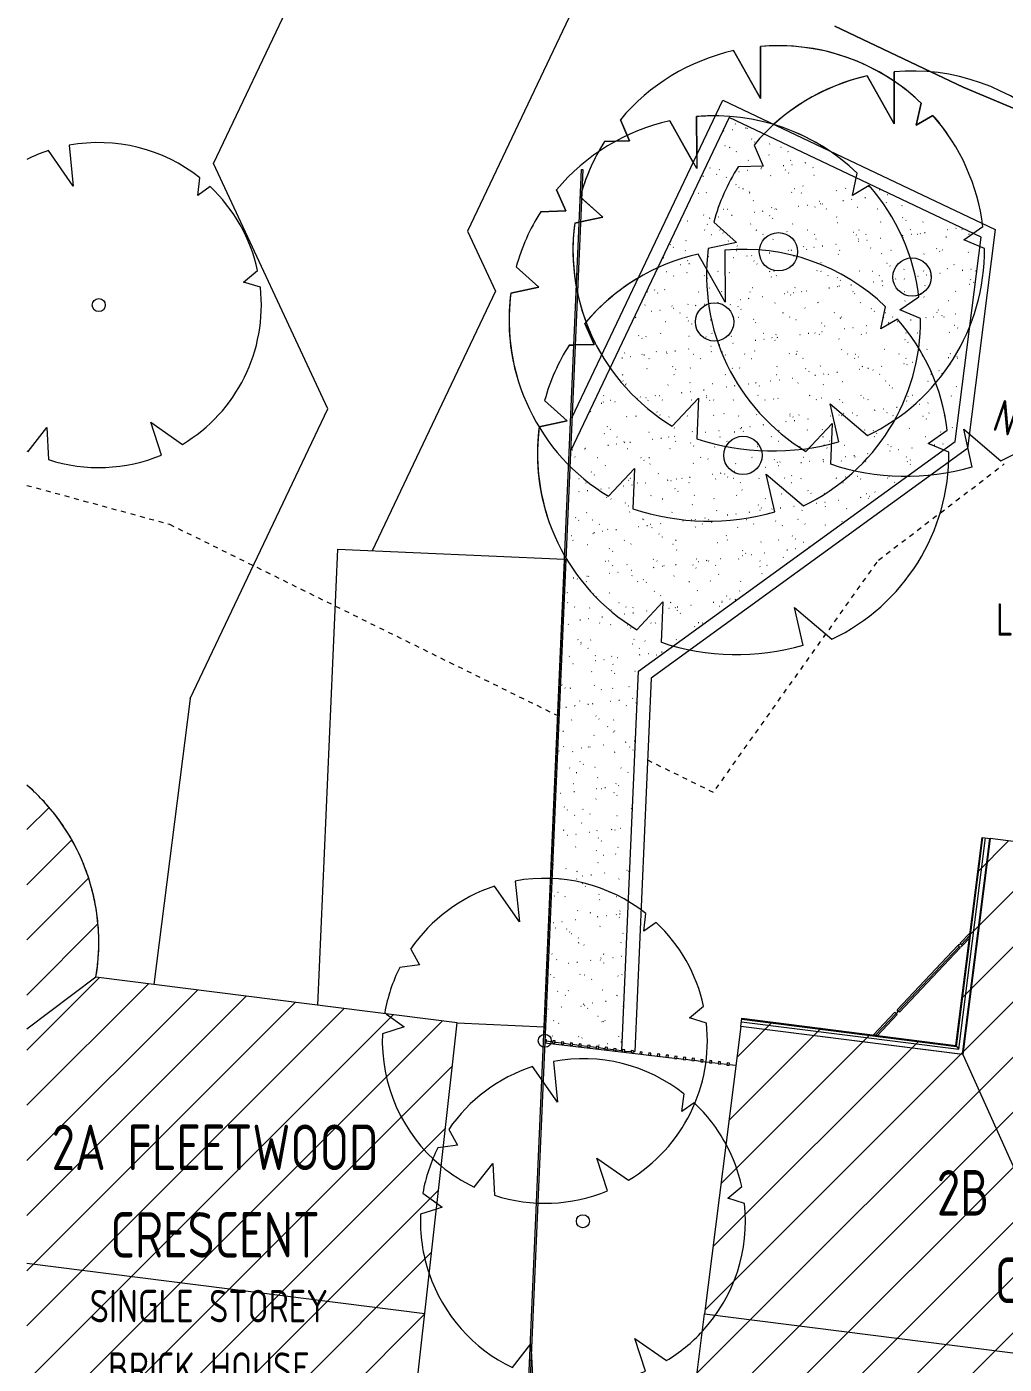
# Model space of a CAD drawing. Header units: millimetres. Extents: x -39027 to 364494, y -35256 to 94895.
# Drawn here: x -39026 to -23992, y 1356 to 21934 of the extents above; entities that cross this region are included whole.
import ezdxf

# ---------------------------------------------------------------- set-up
doc = ezdxf.new("R2010")
doc.units = ezdxf.units.MM
doc.header["$LTSCALE"] = 25
doc.linetypes.add('BG_Dash 3mm Loose', pattern=[6, 3, -3])
for name, color, linetype, lineweight in [('A-DETL', 90, 'Continuous', 9), ('A-DETL-GENF', 92, 'Continuous', 5), ('A-FLOR', 1, 'Continuous', 5), ('A-FLOR-PATT', 8, 'Continuous', 5), ('A-GLAZ-CWMG', 3, 'Continuous', 5), ('A-ROOF', 132, 'Continuous', 5), ('A-ROOF-OTLN', 132, 'Continuous', 5), ('A-WALL', 2, 'Continuous', 5), ('C-TOPO', 251, 'Continuous', 9), ('C-TOPO-MINR', 7, 'BG_Dash 3mm Loose', 9), ('G-ANNO-TEXT', 231, 'Continuous', 5), ('L-PLNT', 71, 'Continuous', 5)]:
    doc.layers.add(name, color=color, linetype=linetype, lineweight=lineweight)
doc.styles.add('ISOCPEUR', font='isocpeur.ttf', dxfattribs={"width": 0.75, "height": 500})
doc.styles.add('ISOCPEUR_1', font='isocpeur.ttf', dxfattribs={"width": 0.75, "height": 700})

# ---------------------------------------------------------------- blocks, each defined once
blk = doc.blocks.new('Circular Mullion - 25mm Radius-1053841-PROPOSED SITE PLAN')
at = {"layer": 'A-GLAZ-CWMG', "lineweight": 9}
for p, q in [((-25673, 6771), (-26004, 6422)), ((-25973, 6419), (-25655, 6754)), ((-25942, 6415), (-25637, 6737)), ((-25673, 6771), (-25655, 6754)), ((-25655, 6754), (-25637, 6737))]:
    blk.add_line(p, q, dxfattribs=at)
blk = doc.blocks.new('Circular Mullion - 25mm Radius-1053842-PROPOSED SITE PLAN')
at = {"layer": 'A-GLAZ-CWMG', "lineweight": 9}
for p, q in [((-24520, 7990), (-24669, 7832)), ((-24651, 7815), (-24669, 7832)), ((-24651, 7815), (-24525, 7948)), ((-24633, 7798), (-24530, 7906)), ((-24633, 7798), (-24651, 7815))]:
    blk.add_line(p, q, dxfattribs=at)
blk = doc.blocks.new('Circular Mullion - 25mm Radius-V153-PROPOSED SITE PLAN')
at = {"layer": 'A-GLAZ-CWMG', "lineweight": 9}
for p, q in [((-24704, 7796), (-25639, 6808)), ((-25621, 6790), (-24685, 7779)), ((-25603, 6773), (-24667, 7761)), ((-24704, 7796), (-24685, 7779)), ((-24685, 7779), (-24667, 7761)), ((-25621, 6790), (-25639, 6808)), ((-25603, 6773), (-25621, 6790))]:
    blk.add_line(p, q, dxfattribs=at)
blk = doc.blocks.new('Circular Mullion - 25mm Radius-V154-PROPOSED SITE PLAN')
at = {"layer": 'A-GLAZ-CWMG', "lineweight": 9}
for start, end in [(0, 180), (180, 360)]:
    blk.add_arc((0, 0), 25, start, end, dxfattribs=at)
blk = doc.blocks.new('Rectangular Mullion - 35mm Timber Batten_Black_-2127645-PROPOSED SITE PLAN')
at = {"layer": 'A-GLAZ-CWMG', "lineweight": 9}
for p, q in [((-17.5, -17.5), (-17.5, 17.5)), ((-17.5, 17.5), (17.5, 17.5)), ((17.5, 17.5), (17.5, -17.5)), ((17.5, -17.5), (-17.5, -17.5))]:
    blk.add_line(p, q, dxfattribs=at)
blk = doc.blocks.new('Rectangular Mullion - 35mm Timber Batten_Black_-V155-PROPOSED SITE PLAN')
at = {"layer": 'A-GLAZ-CWMG', "lineweight": 9}
for p, q in [((-17.5, -17.5), (-17.5, 17.5)), ((-17.5, 17.5), (17.5, 17.5)), ((17.5, 17.5), (17.5, -17.5)), ((17.5, -17.5), (-17.5, -17.5))]:
    blk.add_line(p, q, dxfattribs=at)
blk = doc.blocks.new('Rectangular Mullion - 35mm Timber Batten_Black_-V156-PROPOSED SITE PLAN')
at = {"layer": 'A-GLAZ-CWMG', "lineweight": 9}
for p, q in [((-17.5, -17.5), (-17.5, 17.5)), ((-17.5, 17.5), (17.5, 17.5)), ((17.5, 17.5), (17.5, -17.5)), ((17.5, -17.5), (-17.5, -17.5))]:
    blk.add_line(p, q, dxfattribs=at)
blk = doc.blocks.new('Rectangular Mullion - 35mm Timber Batten_Black_-V157-PROPOSED SITE PLAN')
at = {"layer": 'A-GLAZ-CWMG', "lineweight": 9}
for p, q in [((-17.5, -17.5), (-17.5, 17.5)), ((-17.5, 17.5), (17.5, 17.5)), ((17.5, 17.5), (17.5, -17.5)), ((17.5, -17.5), (-17.5, -17.5))]:
    blk.add_line(p, q, dxfattribs=at)
blk = doc.blocks.new('Rectangular Mullion - 35mm Timber Batten_Black_-V158-PROPOSED SITE PLAN')
at = {"layer": 'A-GLAZ-CWMG', "lineweight": 9}
for p, q in [((-17.5, -17.5), (-17.5, 17.5)), ((-17.5, 17.5), (17.5, 17.5)), ((17.5, 17.5), (17.5, -17.5)), ((17.5, -17.5), (-17.5, -17.5))]:
    blk.add_line(p, q, dxfattribs=at)
blk = doc.blocks.new('Rectangular Mullion - 35mm Timber Batten_Black_-V159-PROPOSED SITE PLAN')
at = {"layer": 'A-GLAZ-CWMG', "lineweight": 9}
for p, q in [((-17.5, -17.5), (-17.5, 17.5)), ((-17.5, 17.5), (17.5, 17.5)), ((17.5, 17.5), (17.5, -17.5)), ((17.5, -17.5), (-17.5, -17.5))]:
    blk.add_line(p, q, dxfattribs=at)
blk = doc.blocks.new('Rectangular Mullion - 35mm Timber Batten_Black_-V160-PROPOSED SITE PLAN')
at = {"layer": 'A-GLAZ-CWMG', "lineweight": 9}
for p, q in [((-17.5, -17.5), (-17.5, 17.5)), ((-17.5, 17.5), (17.5, 17.5)), ((17.5, 17.5), (17.5, -17.5)), ((17.5, -17.5), (-17.5, -17.5))]:
    blk.add_line(p, q, dxfattribs=at)
blk = doc.blocks.new('Rectangular Mullion - 35mm Timber Batten_Black_-V161-PROPOSED SITE PLAN')
at = {"layer": 'A-GLAZ-CWMG', "lineweight": 9}
for p, q in [((-17.5, -17.5), (-17.5, 17.5)), ((-17.5, 17.5), (17.5, 17.5)), ((17.5, 17.5), (17.5, -17.5)), ((17.5, -17.5), (-17.5, -17.5))]:
    blk.add_line(p, q, dxfattribs=at)
blk = doc.blocks.new('Rectangular Mullion - 35mm Timber Batten_Black_-V162-PROPOSED SITE PLAN')
at = {"layer": 'A-GLAZ-CWMG', "lineweight": 9}
for p, q in [((-17.5, -17.5), (-17.5, 17.5)), ((-17.5, 17.5), (17.5, 17.5)), ((17.5, 17.5), (17.5, -17.5)), ((17.5, -17.5), (-17.5, -17.5))]:
    blk.add_line(p, q, dxfattribs=at)
blk = doc.blocks.new('Rectangular Mullion - 35mm Timber Batten_Black_-V163-PROPOSED SITE PLAN')
at = {"layer": 'A-GLAZ-CWMG', "lineweight": 9}
for p, q in [((-17.5, -17.5), (-17.5, 17.5)), ((-17.5, 17.5), (17.5, 17.5)), ((17.5, 17.5), (17.5, -17.5)), ((17.5, -17.5), (-17.5, -17.5))]:
    blk.add_line(p, q, dxfattribs=at)
blk = doc.blocks.new('Rectangular Mullion - 35mm Timber Batten_Black_-V164-PROPOSED SITE PLAN')
at = {"layer": 'A-GLAZ-CWMG', "lineweight": 9}
for p, q in [((-17.5, -17.5), (-17.5, 17.5)), ((-17.5, 17.5), (17.5, 17.5)), ((17.5, 17.5), (17.5, -17.5)), ((17.5, -17.5), (-17.5, -17.5))]:
    blk.add_line(p, q, dxfattribs=at)
blk = doc.blocks.new('Rectangular Mullion - 35mm Timber Batten_Black_-V165-PROPOSED SITE PLAN')
at = {"layer": 'A-GLAZ-CWMG', "lineweight": 9}
for p, q in [((-17.5, -17.5), (-17.5, 17.5)), ((-17.5, 17.5), (17.5, 17.5)), ((17.5, 17.5), (17.5, -17.5)), ((17.5, -17.5), (-17.5, -17.5))]:
    blk.add_line(p, q, dxfattribs=at)
blk = doc.blocks.new('Rectangular Mullion - 35mm Timber Batten_Black_-V166-PROPOSED SITE PLAN')
at = {"layer": 'A-GLAZ-CWMG', "lineweight": 9}
for p, q in [((-17.5, -17.5), (-17.5, 17.5)), ((-17.5, 17.5), (17.5, 17.5)), ((17.5, 17.5), (17.5, -17.5)), ((17.5, -17.5), (-17.5, -17.5))]:
    blk.add_line(p, q, dxfattribs=at)
blk = doc.blocks.new('Rectangular Mullion - 35mm Timber Batten_Black_-V167-PROPOSED SITE PLAN')
at = {"layer": 'A-GLAZ-CWMG', "lineweight": 9}
for p, q in [((-17.5, -17.5), (-17.5, 17.5)), ((-17.5, 17.5), (17.5, 17.5)), ((17.5, 17.5), (17.5, -17.5)), ((17.5, -17.5), (-17.5, -17.5))]:
    blk.add_line(p, q, dxfattribs=at)
blk = doc.blocks.new('Rectangular Mullion - 35mm Timber Batten_Black_-V168-PROPOSED SITE PLAN')
at = {"layer": 'A-GLAZ-CWMG', "lineweight": 9}
for p, q in [((-17.5, -17.5), (-17.5, 17.5)), ((-17.5, 17.5), (17.5, 17.5)), ((17.5, 17.5), (17.5, -17.5)), ((17.5, -17.5), (-17.5, -17.5))]:
    blk.add_line(p, q, dxfattribs=at)
blk = doc.blocks.new('Rectangular Mullion - 35mm Timber Batten_Black_-V169-PROPOSED SITE PLAN')
at = {"layer": 'A-GLAZ-CWMG', "lineweight": 9}
for p, q in [((-17.5, -17.5), (-17.5, 17.5)), ((-17.5, 17.5), (17.5, 17.5)), ((17.5, 17.5), (17.5, -17.5)), ((17.5, -17.5), (-17.5, -17.5))]:
    blk.add_line(p, q, dxfattribs=at)
blk = doc.blocks.new('Rectangular Mullion - 35mm Timber Batten_Black_-V170-PROPOSED SITE PLAN')
at = {"layer": 'A-GLAZ-CWMG', "lineweight": 9}
for p, q in [((-17.5, -17.5), (-17.5, 17.5)), ((-17.5, 17.5), (17.5, 17.5)), ((17.5, 17.5), (17.5, -17.5)), ((17.5, -17.5), (-17.5, -17.5))]:
    blk.add_line(p, q, dxfattribs=at)
blk = doc.blocks.new('Rectangular Mullion - 35mm Timber Batten_Black_-V171-PROPOSED SITE PLAN')
at = {"layer": 'A-GLAZ-CWMG', "lineweight": 9}
for p, q in [((-17.5, -17.5), (-17.5, 17.5)), ((-17.5, 17.5), (17.5, 17.5)), ((17.5, 17.5), (17.5, -17.5)), ((17.5, -17.5), (-17.5, -17.5))]:
    blk.add_line(p, q, dxfattribs=at)
blk = doc.blocks.new('Rectangular Mullion - 35mm Timber Batten_Black_-V172-PROPOSED SITE PLAN')
at = {"layer": 'A-GLAZ-CWMG', "lineweight": 9}
for p, q in [((-18, -18), (-18, 18)), ((-18, 18), (8, 18)), ((5, -18), (-18, -18))]:
    blk.add_line(p, q, dxfattribs=at)
blk = doc.blocks.new('Rectangular Mullion - 35mm Timber Batten_Black_-V173-PROPOSED SITE PLAN')
at = {"layer": 'A-GLAZ-CWMG', "lineweight": 9}
for p, q in [((-17.5, -17.5), (-17.5, 17.5)), ((-17.5, 17.5), (17.5, 17.5)), ((17.5, 17.5), (17.5, -17.5)), ((17.5, -17.5), (-17.5, -17.5))]:
    blk.add_line(p, q, dxfattribs=at)
blk = doc.blocks.new('Rectangular Mullion - 35mm Timber Batten_Black_-V174-PROPOSED SITE PLAN')
at = {"layer": 'A-GLAZ-CWMG', "lineweight": 9}
for p, q in [((-17.5, -17.5), (-17.5, 17.5)), ((-17.5, 17.5), (17.5, 17.5)), ((17.5, 17.5), (17.5, -17.5)), ((17.5, -17.5), (-17.5, -17.5))]:
    blk.add_line(p, q, dxfattribs=at)
blk = doc.blocks.new('Rectangular Mullion - 35mm Timber Batten_Black_-V175-PROPOSED SITE PLAN')
at = {"layer": 'A-GLAZ-CWMG', "lineweight": 9}
for p, q in [((-17.5, -17.5), (-17.5, 17.5)), ((-17.5, 17.5), (17.5, 17.5)), ((17.5, 17.5), (17.5, -17.5)), ((17.5, -17.5), (-17.5, -17.5))]:
    blk.add_line(p, q, dxfattribs=at)
blk = doc.blocks.new('PLANTING_Coloured tree scaleable - 8 metres-2580580-PROPOSED SITE PLAN')
at = {"layer": 'L-PLNT', "lineweight": 9}
for p, q in [((-575, 3112), (-496, 2317)), ((-575, 3112), (-496, 2317)), ((-496, 2317), (-575, 3112)), ((-496, 2317), (-979, 3010)), ((-496, 2317), (-979, 3010)), ((-979, 3010), (-496, 2317)), ((1925, 2133), (1968, 2479)), ((1925, 2133), (1968, 2479)), ((1968, 2479), (1925, 2133)), ((2167, 2306), (1925, 2133)), ((2167, 2306), (1925, 2133)), ((1925, 2133), (2167, 2306)), ((-2612, 1787), (-2441, 1479)), ((-2441, 1479), (-2824, 1430)), ((2819, 447), (3091, 676)), ((-3117, 548), (-2741, 270)), ((3149, 345), (2819, 447)), ((-2741, 270), (-3162, 136)), ((1012, -2262), (1628, -2692)), ((1198, -2828), (1012, -2262)), ((-1373, -2830), (-1013, -2366)), ((-1013, -2366), (-979, -2988))]:
    blk.add_line(p, q, dxfattribs=at)
blk.add_circle((0, -6), 295, dxfattribs=at)
for centre, radius, start, end in [((0, 0), 3165, 51.5512, 100.4622), ((0, 0), 3165, 51.5512, 100.4622), ((0, 0), 3165, 51.5512, 100.4622), ((0, 0), 3165, 108.0083, 145.6274), ((0, 0), 3165, 108.0083, 137.6066), ((0, 0), 3165, 108.0083, 137.6066), ((0, 0), 3165, 12.3276, 46.7819), ((0, 0), 3165, 28.3946, 46.7819), ((0, 0), 3165, 31.5662, 46.7819), ((0, 0), 3165, 153.1369, 170.0213), ((1, 22), 3165, 300.9465, 5.8599), ((1, 22), 3165, 177.9304, 244.2846), ((-148, 598), 3680, 256.9579, 291.4464)]:
    blk.add_arc(centre, radius, start, end, dxfattribs=at)
blk = doc.blocks.new('PLANTING_Coloured tree scaleable - 8 metres-V186-PROPOSED SITE PLAN')
at = {"layer": 'L-PLNT', "lineweight": 9}
for p, q in [((-575, 3112), (-496, 2317)), ((-575, 3112), (-496, 2317)), ((-496, 2317), (-575, 3112)), ((-496, 2317), (-979, 3010)), ((-496, 2317), (-979, 3010)), ((-979, 3010), (-496, 2317)), ((1925, 2133), (1968, 2479)), ((1925, 2133), (1968, 2479)), ((1968, 2479), (1925, 2133)), ((2167, 2306), (1925, 2133)), ((2167, 2306), (1925, 2133)), ((1925, 2133), (2167, 2306)), ((-2612, 1787), (-2441, 1479)), ((-2612, 1787), (-2485, 1558)), ((-2485, 1558), (-2612, 1787)), ((-2441, 1479), (-2824, 1430)), ((-2651, 1452), (-2824, 1430)), ((-2824, 1430), (-2651, 1452)), ((-2441, 1479), (-2651, 1452)), ((-2651, 1452), (-2441, 1479)), ((-2485, 1558), (-2441, 1479)), ((-2441, 1479), (-2485, 1558)), ((2819, 447), (3091, 676)), ((-3117, 548), (-2741, 270)), ((-3117, 548), (-3114, 546)), ((-3114, 546), (-3117, 548)), ((-3094, 531), (-2741, 270)), ((-2741, 270), (-3094, 531)), ((3149, 345), (2819, 447)), ((-2741, 270), (-3162, 136)), ((-2741, 270), (-3075, 164)), ((-3075, 164), (-2741, 270)), ((-3095, 158), (-3162, 136)), ((-3162, 136), (-3095, 158)), ((1012, -2262), (1628, -2692)), ((1198, -2828), (1012, -2262)), ((-1373, -2830), (-1013, -2366)), ((-1013, -2366), (-979, -2988))]:
    blk.add_line(p, q, dxfattribs=at)
blk.add_circle((0, -6), 295, dxfattribs=at)
for centre, radius, start, end in [((0, 0), 3165, 51.5512, 100.4622), ((0, 0), 3165, 61.2385, 100.4622), ((0, 0), 3165, 61.2385, 100.4622), ((0, 0), 3165, 108.0083, 145.6274), ((0, 0), 3165, 108.0083, 145.6274), ((0, 0), 3165, 108.0083, 145.6274), ((0, 0), 3165, 51.57, 61.2385), ((0, 0), 3165, 51.57, 61.2385), ((0, 0), 3165, 12.3276, 46.7819), ((0, 0), 3165, 39.8073, 46.7819), ((0, 0), 3165, 42.8049, 46.7819), ((0, 0), 3165, 153.1369, 170.0213), ((0, 0), 3165, 156.4293, 168.3578), ((0, 0), 3165, 156.4293, 168.3578), ((0, 0), 3165, 153.1369, 156.4293), ((0, 0), 3165, 153.1369, 156.4293), ((0, 0), 3165, 169.8222, 170.0213), ((0, 0), 3165, 169.8222, 170.0213), ((1, 22), 3165, 300.9465, 5.8599), ((1, 22), 3165, 177.9304, 244.2846), ((1, 22), 3165, 177.9304, 195.8411), ((1, 22), 3165, 177.9304, 195.8411), ((1, 22), 3165, 197.3162, 205.9493), ((1, 22), 3165, 197.3162, 205.9493), ((1, 22), 3165, 205.9493, 216.125), ((1, 22), 3165, 205.9493, 216.125), ((-148, 598), 3680, 256.9579, 291.4464)]:
    blk.add_arc(centre, radius, start, end, dxfattribs=at)
blk = doc.blocks.new('PLANTING_Coloured tree scaleable - 8 metres-V187-PROPOSED SITE PLAN')
at = {"layer": 'L-PLNT', "lineweight": 9}
for p, q in [((-575, 3112), (-496, 2317)), ((-575, 3112), (-516, 2523)), ((-516, 2523), (-575, 3112)), ((-496, 2317), (-979, 3010)), ((-559, 2407), (-979, 3010)), ((-979, 3010), (-559, 2407)), ((1925, 2133), (1968, 2479)), ((2167, 2306), (1925, 2133)), ((-2612, 1787), (-2441, 1479)), ((-2612, 1787), (-2441, 1479)), ((-2441, 1479), (-2612, 1787)), ((-2441, 1479), (-2824, 1430)), ((-2441, 1479), (-2824, 1430)), ((-2824, 1430), (-2441, 1479)), ((2819, 447), (3091, 676)), ((-3117, 548), (-2741, 270)), ((-3117, 548), (-2741, 270)), ((-2741, 270), (-3117, 548)), ((3149, 345), (2819, 447)), ((-2741, 270), (-3162, 136)), ((-2741, 270), (-3162, 136)), ((-3162, 136), (-2741, 270)), ((1012, -2262), (1628, -2692)), ((1198, -2828), (1012, -2262)), ((-1373, -2830), (-1013, -2366)), ((-1013, -2366), (-979, -2988))]:
    blk.add_line(p, q, dxfattribs=at)
blk.add_circle((0, -6), 295, dxfattribs=at)
for centre, radius, start, end in [((0, 0), 3165, 51.5512, 100.4622), ((0, 0), 3165, 95.2268, 100.4622), ((0, 0), 3165, 95.2268, 100.4622), ((0, 0), 3165, 61.8653, 78.0375), ((0, 0), 3165, 61.8653, 78.0375), ((0, 0), 3165, 108.0083, 145.6274), ((0, 0), 3165, 108.0083, 145.6274), ((0, 0), 3165, 108.0083, 145.6274), ((0, 0), 3165, 12.3276, 46.7819), ((0, 0), 3165, 153.1369, 170.0213), ((0, 0), 3165, 153.1369, 170.0213), ((0, 0), 3165, 153.1369, 170.0213), ((1, 22), 3165, 300.9465, 5.8599), ((1, 22), 3165, 177.9304, 244.2846), ((1, 22), 3165, 177.9304, 201.4695), ((1, 22), 3165, 177.9304, 197.4387), ((-148, 598), 3680, 256.9579, 291.4464)]:
    blk.add_arc(centre, radius, start, end, dxfattribs=at)
blk = doc.blocks.new('PLANTING_Coloured tree scaleable - 8 metres-V191-PROPOSED SITE PLAN')
at = {"layer": 'L-PLNT', "lineweight": 9}
for p, q in [((-575, 3112), (-496, 2317)), ((-496, 2317), (-979, 3010)), ((1925, 2133), (1968, 2479)), ((2167, 2306), (1925, 2133)), ((-2612, 1787), (-2441, 1479)), ((-2612, 1787), (-2441, 1479)), ((-2441, 1479), (-2612, 1787)), ((-2441, 1479), (-2824, 1430)), ((-2441, 1479), (-2731, 1442)), ((-2731, 1442), (-2441, 1479)), ((-2750, 1439), (-2824, 1430)), ((-2824, 1430), (-2750, 1439)), ((2819, 447), (3091, 676)), ((-3117, 548), (-2741, 270)), ((-3117, 548), (-2741, 270)), ((-2741, 270), (-3117, 548)), ((3149, 345), (2819, 447)), ((-2741, 270), (-3162, 136)), ((-2741, 270), (-3162, 136)), ((-3162, 136), (-2741, 270)), ((1012, -2262), (1628, -2692)), ((1198, -2828), (1012, -2262)), ((-1373, -2830), (-1013, -2366)), ((-1013, -2366), (-979, -2988))]:
    blk.add_line(p, q, dxfattribs=at)
blk.add_circle((0, -6), 295, dxfattribs=at)
for centre, radius, start, end in [((0, 0), 3165, 51.5512, 100.4622), ((0, 0), 3165, 108.0083, 145.6274), ((0, 0), 3165, 125.9932, 145.6274), ((0, 0), 3165, 125.9932, 145.6274), ((0, 0), 3165, 12.3276, 46.7819), ((0, 0), 3165, 153.1369, 170.0213), ((0, 0), 3165, 153.1369, 170.0213), ((0, 0), 3165, 153.1369, 170.0213), ((1, 22), 3165, 300.9465, 5.8599), ((1, 22), 3165, 177.9304, 244.2846), ((1, 22), 3165, 177.9304, 203.3883), ((1, 22), 3165, 177.9304, 199.226), ((-148, 598), 3680, 256.9579, 291.4464)]:
    blk.add_arc(centre, radius, start, end, dxfattribs=at)
blk = doc.blocks.new('DC_Planting_Tree 5_0m Canopy - FIXED-405721-PROPOSED SITE PLAN')
at = {"layer": 'A-DETL-GENF'}
for p, q in [((-392, 1830), (-773, 2378)), ((-454, 2458), (-392, 1830)), ((1521, 1685), (1555, 1958)), ((1712, 1822), (1521, 1685)), ((2227, 353), (2442, 534)), ((2485, 273), (2227, 353)), ((964, -2307), (799, -1804)), ((799, -1804), (1286, -2144)), ((-1085, -2252), (-801, -1886)), ((-801, -1886), (-773, -2377))]:
    blk.add_line(p, q, dxfattribs=at)
blk.add_circle((0, 0), 100, dxfattribs=at)
for start, end in [(51.5512, 100.4622), (108.0083, 116.3163), (12.3276, 46.7819), (300.9465, 6.2753), (243.7056, 244.2846), (251.9772, 292.6758)]:
    blk.add_arc((0, 0), 2500, start, end, dxfattribs=at)
blk = doc.blocks.new('DC_Planting_Tree 5_0m Canopy - FIXED-V225-PROPOSED SITE PLAN')
at = {"layer": 'A-DETL-GENF'}
for p, q in [((-392, 1830), (-773, 2378)), ((-454, 2458), (-392, 1830)), ((1521, 1685), (1555, 1958)), ((1712, 1822), (1521, 1685)), ((-2063, 1411), (-1928, 1169)), ((-2148, 1140), (-2230, 1130)), ((-1928, 1169), (-2148, 1140)), ((-2462, 433), (-2244, 272)), ((2227, 353), (2442, 534)), ((-2165, 214), (-2254, 185)), ((-2244, 272), (-2165, 214)), ((2485, 273), (2227, 353)), ((-2254, 185), (-2498, 108)), ((964, -2307), (799, -1804)), ((799, -1804), (1286, -2144)), ((-1085, -2252), (-801, -1886)), ((-801, -1886), (-773, -2377))]:
    blk.add_line(p, q, dxfattribs=at)
blk.add_circle((0, 0), 100, dxfattribs=at)
for start, end in [(51.5512, 100.4622), (108.0083, 145.6274), (28.1807, 46.7819), (153.1369, 170.0213), (12.3276, 28.1807), (317.384, 6.2753), (177.5355, 198.801), (198.801, 244.2846), (300.9465, 317.384), (251.9772, 292.6758)]:
    blk.add_arc((0, 0), 2500, start, end, dxfattribs=at)
blk = doc.blocks.new('DC_Planting_Tree 5_0m Canopy - FIXED-V226-PROPOSED SITE PLAN')
at = {"layer": 'A-DETL-GENF'}
for p, q in [((-392, 1830), (-773, 2378)), ((-454, 2458), (-392, 1830)), ((1521, 1685), (1555, 1958)), ((1712, 1822), (1521, 1685)), ((-2063, 1411), (-1928, 1169)), ((-1928, 1169), (-2230, 1130)), ((-2462, 433), (-2434, 412)), ((-2434, 412), (-2165, 214)), ((2227, 353), (2442, 534)), ((-2165, 214), (-2498, 108)), ((2485, 273), (2227, 353)), ((964, -2307), (799, -1804)), ((799, -1804), (1286, -2144)), ((-1085, -2252), (-801, -1886)), ((-801, -1886), (-773, -2377))]:
    blk.add_line(p, q, dxfattribs=at)
blk.add_circle((0, 0), 100, dxfattribs=at)
for start, end in [(51.5512, 100.4622), (108.0083, 145.6274), (12.3276, 46.7819), (153.1369, 170.0213), (300.9465, 6.2753), (177.5355, 230.3589), (230.3589, 244.2846), (251.9772, 292.6758)]:
    blk.add_arc((0, 0), 2500, start, end, dxfattribs=at)

msp = doc.modelspace()

# ---------------------------------------------------------------- hatches: boundary and pattern name
at = {"layer": 'A-DETL-GENF', "lineweight": 9}
h = msp.add_hatch(dxfattribs=at)
h.set_pattern_fill('FP_50', color=250, style=0, pattern_type=2)
h.set_pattern_definition([(45, (-4938.44, 393.3), (-424.264, 424.264), [])])
h.paths.add_polyline_path([(47088.7, -33946.8), (48278.9, -33946.8), (49983.4, -21339.4), (49983.4, -20585.8), (28063.1, -17505), (27088.9, -24436.9), (33103.3, -25282.2), (32815.8, -27328.2), (40737.9, -28441.6), (40042.1, -33393), (44138.4, -33946.8), (44748.9, -33946.8)], flags=0)
h.paths.add_polyline_path([(-35777.6, -33238.5), (-31783.6, -30761.1), (-38130.9, -20528.1), (-36686.3, -19632), (-39024.7, -15862), (-39024.7, -32781.5), (-36884.5, -31454), (-36257, -32465.6)], flags=0)
h.paths.add_polyline_path([(12750.1, -29193.8), (20737.7, -28518.7), (19658.9, -15754.6), (16923.7, -15988), (16605.4, -12228.7), (9566.4, -12823.6), (9883.9, -16594.8), (-702.1, -17489.7), (-179.8, -23669.8), (5418.4, -23196.6), (5553.1, -24773.3), (12328.1, -24200.6), (12750, -29192.1)], flags=0)
h.paths.add_polyline_path([(-20644, -26266.3), (-8508.7, -22521.5), (-9791.4, -18364.9), (-5969.2, -17185.4), (-7969.3, -10704.2), (-27748.9, -16808), (-25748.9, -23289.2), (-21926.7, -22109.8), (-20750.1, -25922.5)], flags=0)
h.paths.add_polyline_path([(-20379.8, -25766.2), (-21662.4, -21609.6), (-25484.6, -22789.1), (-27248.8, -17072.2), (-20692.8, -15049.1), (-20604.4, -15335.8), (-19481.6, -14989.3), (-19570.1, -14702.7), (-18335, -14321.5), (-18246.6, -14608.2), (-16450.2, -14053.8), (-16538.6, -13767.2), (-15415.9, -13420.7), (-15327.4, -13707.4), (-13531, -13153), (-13619.5, -12866.4), (-10026.6, -11757.7), (-9938.2, -12044.3), (-8141.8, -11490.6), (-6469.4, -16921.2), (-10291.5, -18100.6), (-9008.9, -22257.2), (-16912.7, -24696.3)], flags=0)
h.paths.add_polyline_path([(35431.3, -12814), (36744, -3105.8), (32781.1, -2569.9), (31468.4, -12278.2), (35426.8, -12813.4)], flags=0)
h.paths.add_polyline_path([(-23555.7, -5103.7), (-23445.7, -4235.8), (-20913.2, -4556.8), (-20592.8, -2028.2), (-17034.8, 664.9), (-16654.8, 3663.3), (-13573.6, 3272.8), (-12951.1, 9318.3), (-16571.8, 9721.5), (-17132.3, 5298.2), (-19079.9, 5545), (-18674.7, 8742.8), (-19381.5, 8832.4), (-19241.5, 9937.2), (-23486.5, 10475.2), (-23626.5, 9370.3), (-24333.6, 9458), (-24738.6, 6262.1), (-28025.6, 6678.6), (-29298.7, -3368.1), (-29488.5, -3346), (-29613.9, -4336), (-23568.7, -5102.1)], flags=0)
h.paths.add_polyline_path([(-33403, -2337.8), (-32407.1, 6606.9), (-37962.7, 7310.9), (-37935.6, 7507.7), (-37920.8, 7705.8), (-37918.2, 7904.3), (-37928, 8102.7), (-37950.1, 8300.1), (-37984.3, 8495.7), (-38030.7, 8688.8), (-38088.8, 8878.7), (-38158.7, 9064.6), (-38239.9, 9245.9), (-38332.2, 9421.7), (-38435.3, 9591.5), (-38548.6, 9754.6), (-38671.9, 9910.3), (-38804.6, 10058.1), (-38946.1, 10197.4), (-39024.7, 10265.7), (-39024.7, -1625.4), (-37962.7, -1760)], flags=0)
h.paths.add_polyline_path([(27357.8, -121.5), (27357.8, -121.5), (27601.4, 1730), (34237.2, 861.2), (36443.8, 16785.4), (31167.8, 17531.5), (30918.3, 15751.3), (29606, 17327.5), (28021.4, 16008.3), (29192.2, 14626), (22928.9, 15500.5), (22389.7, 11640), (15005.5, 12606.8), (16389.3, 3197.9), (24625.6, 2119.6), (24383.2, 268), (26065.2, 47.7)], flags=0)
h.paths.add_polyline_path([(33832.8, 1387.5), (16456.5, 3723.8), (15240.4, 11992.8), (22929, 10972.4), (23438.8, 14813.9), (29218.4, 14028.8), (31499.6, 15745.7), (31655.7, 16848.7), (35782.2, 16277.7), (33888.4, 1812.8)], flags=0)
h.paths.add_polyline_path([(-10675.5, 33370.4), (-7500.8, 40057.5), (-24761, 40057.5), (-19401.7, 37513.1), (-19659, 36971.1), (-16045.5, 35255.6), (-15788.2, 35797.6), (-10931.7, 33492)], flags=0)
at = {"layer": 'A-FLOR-PATT', "lineweight": 9}
h = msp.add_hatch(dxfattribs=at)
h.set_pattern_fill('FP_19', color=256, style=0, pattern_type=2)
h.set_pattern_definition([(37.5, (-4938.44, 393.3), (-16.0003, 489.413), [6.706, -379.374, 6.706, -425.094, -412.75]), (37.5, (-4938.44, 393.3), (-16.0003, 489.413), [-817.88, 6.706, -406.044]), (7.5, (-4938.44, 393.3), (449.523, 716.825), [6.706, -201.574, 6.706, -341.274, -133.35]), (7.5, (-4938.44, 393.3), (449.523, 716.825), [-556.26, 6.706, -126.644]), (327.5, (-5250.86, 393.3), (790.9924, 1.437), [6.706, -120.294, 6.706, -450.494, -596.9]), (327.5, (-5250.86, 393.3), (790.9924, 1.437), [-584.2, 6.706, -590.194]), (317.5, (-5250.86, 393.3), (763.556, 222.93), [6.706, -56.794, 6.706, -293.014, -342.9]), (317.5, (-5250.86, 393.3), (763.556, 222.93), [-363.22, 6.706, -336.194])])
h.paths.add_polyline_path([(-29873.3, 6182), (-29619.1, 12016.7), (-24745.4, 15555), (-24347.1, 18698.2), (-28224.7, 20539.1), (-30662.7, 15403.6), (-31057.1, 6349.7), (-31032.2, 6346.5), (-31032.2, 6328.9), (-30935.2, 6316.6), (-30933, 6333.9), (-30898.2, 6329.5), (-30898.2, 6311.9), (-30801.2, 6299.6), (-30799, 6317), (-30764.3, 6312.6), (-30764.3, 6294.9), (-30667.3, 6282.6), (-30665.1, 6300), (-30630.4, 6295.6), (-30630.4, 6277.9), (-30533.4, 6265.7), (-30531.2, 6283), (-30496.4, 6278.6), (-30496.4, 6261), (-30399.4, 6248.7), (-30397.2, 6266), (-30362.5, 6261.6), (-30362.5, 6244), (-30265.5, 6231.7), (-30263.3, 6249.1), (-30228.6, 6244.7), (-30228.6, 6227), (-30131.6, 6214.7), (-30129.4, 6232.1), (-30094.7, 6227.7), (-30094.7, 6210.1), (-29997.7, 6197.8), (-29995.5, 6215.1), (-29960.7, 6210.7), (-29960.7, 6193.1)], flags=0)

# ---------------------------------------------------------------- linework, layer by layer
at = {"layer": 'A-DETL', "lineweight": 5}
for p, q in [((-36155.3, 19829.4), (-33601.6, 25208.3)), ((-30357.2, 22770.7), (-32248.6, 18786.7)), ((-34396.5, 16057.7), (-36155.3, 19829.4)), ((-32248.6, 18786.7), (-31818.8, 17865.1)), ((-31818.8, 17865.1), (-33714.2, 13872.6)), ((-36512.5, 11600.5), (-34396.5, 16057.7)), ((-36512.5, 11600.5), (-37070.4, 7197.9))]:
    msp.add_line(p, q, dxfattribs=at)
at = {"layer": 'A-DETL', "lineweight": 18}
for p, q in [((-34247, 13895.8), (-34552.7, 6878.8)), ((-34247, 13895.8), (-30755.1, 13743.7)), ((-30755.1, 13743.7), (-31072.7, 6450.6)), ((-37962.7, 7310.9), (-39024.7, 6513.3)), ((-32407.1, 6606.9), (-37962.7, 7310.9)), ((-32407.1, 6606.9), (-37962.7, 7310.9)), ((-33403, -2337.8), (-32407.1, 6606.9)), ((-33403, -2337.8), (-32407.1, 6606.9)), ((-32407.1, 6606.9), (-31068.5, 6548.6)), ((-39024.7, 2910.1), (-32905.1, 2134.5))]:
    msp.add_line(p, q, dxfattribs=at)
for start, end in [(350.3866, 49.10478), (46.26275, 49.05689), (45.26455, 46.26275), (39.82848, 45.26455), (39.25094, 39.82848), (33.91322, 39.25094), (33.33569, 33.91322), (27.89962, 33.33569), (26.90142, 27.89962), (21.5661, 26.90142), (20.61914, 21.5661), (15.10935, 20.61914), (14.76895, 15.10935), (9.36675, 14.76895), (8.62082, 9.36675), (3.2365, 8.62082), (2.21359, 3.2365), (356.86223, 2.21359), (350.3866, 355.99703), (355.99703, 356.86223)]:
    msp.add_arc((-41120.5, 7845.8), 3202.8, start, end, dxfattribs=at)
at = {"layer": 'A-FLOR', "lineweight": 9}
for p, q in [((-28224.7, 20539.1), (-30662.7, 15403.6)), ((-24347.1, 18698.2), (-28224.7, 20539.1)), ((-24745.4, 15555), (-24347.1, 18698.2)), ((-29619.1, 12016.7), (-24745.4, 15555)), ((-29873.3, 6182), (-29619.1, 12016.7)), ((-25620.9, 6790.4), (-25655.3, 6754.1)), ((-29062.3, 6062.1), (-31059.5, 6295.6)), ((-31034.4, 6329.1), (-30935.2, 6316.6)), ((-30900.4, 6312.2), (-30801.2, 6299.6)), ((-30766.5, 6295.2), (-30667.3, 6282.6)), ((-30632.6, 6278.2), (-30533.4, 6265.7)), ((-30498.6, 6261.3), (-30399.4, 6248.7)), ((-30364.7, 6244.3), (-30265.5, 6231.7)), ((-30230.8, 6227.3), (-30131.6, 6214.7)), ((-30096.9, 6210.3), (-29997.7, 6197.8)), ((-29962.9, 6193.4), (-29873.3, 6182)), ((-28928.2, 6046.5), (-29027.5, 6058.1)), ((-28794.1, 6030.8), (-28893.4, 6042.4)), ((-28660, 6015.1), (-28759.3, 6026.7)), ((-28525.9, 5999.4), (-28625.2, 6011)), ((-28391.8, 5983.7), (-28491.1, 5995.4)), ((-28257.7, 5968.1), (-28357.1, 5979.7)), ((-28117.7, 5951.7), (-28223, 5964))]:
    msp.add_line(p, q, dxfattribs=at)
at = {"layer": 'A-ROOF'}
for p, q in [((-24209.4, 9444.2), (-24630.4, 6122.4)), ((-18798.7, 8758.5), (-24209.4, 9444.2)), ((-28041.3, 6554.6), (-28601.9, 2130.8)), ((-24630.4, 6122.4), (-28041.3, 6554.6)), ((-24630.4, 6122.4), (-22485.7, 1355.7)), ((-29290.4, -3302.6), (-28601.9, 2130.8)), ((-28601.9, 2130.8), (-22485.7, 1355.7))]:
    msp.add_line(p, q, dxfattribs=at)
at = {"layer": 'A-ROOF-OTLN'}
for p, q in [((-24738.6, 6262.1), (-24333.4, 9459.9)), ((-24727.6, 6247.9), (-24320.8, 9458.3)), ((-24725.6, 6245.3), (-24318.5, 9458)), ((-24692.6, 6202.7), (-24280.7, 9453.2)), ((-24633.1, 6125.9), (-24212.5, 9444.6)), ((-24333.4, 9459.9), (-24209.4, 9444.2)), ((-28041.3, 6554.6), (-28025.6, 6678.6)), ((-28032.2, 6625.9), (-24692.6, 6202.7)), ((-28027.4, 6663.7), (-24725.6, 6245.3)), ((-28027.1, 6666), (-24727.6, 6247.9)), ((-28025.6, 6678.6), (-24738.6, 6262.1)), ((-28040.9, 6557.8), (-24633.1, 6125.9)), ((-24725.6, 6245.3), (-24692.6, 6202.7))]:
    msp.add_line(p, q, dxfattribs=at)
at = {"layer": 'A-WALL'}
for p, q in [((-30640.4, 15917.1), (-28319.6, 20805.5)), ((-28319.6, 20805.5), (-24130.4, 18816.7)), ((-31594.9, -5536.9), (-30493.9, 19738)), ((-30474, 19737.2), (-31424.2, -2077.4)), ((-30493.9, 19738), (-30474, 19737.2)), ((-24130.4, 18816.7), (-24557.9, 15444)), ((-30564.1, 18126.9), (-30544.1, 18126.1)), ((-24557.9, 15444), (-29423.5, 11911.6)), ((-30795.9, 12806.9), (-30775.9, 12806)), ((-29423.5, 11911.6), (-29673.9, 6165)), ((-30960.5, 9026.7), (-30940.6, 9025.8)), ((-29873.7, 6173.7), (-29873.3, 6182)), ((-29873.7, 6173.7), (-29864.7, 6173.4)), ((-29829.6, 6171.8), (-29729.3, 6167.5)), ((-29694.2, 6165.9), (-29673.9, 6165)), ((-31292, 1418.5), (-31272, 1417.6))]:
    msp.add_line(p, q, dxfattribs=at)
at = {"layer": 'C-TOPO'}
for p, q in [((-25120.4, 21239.3), (-26597.9, 21940.5)), ((-26597.9, 21940.5), (-25120.4, 21239.3)), ((-24621.8, 21002.7), (-25120.4, 21239.3)), ((-25120.4, 21239.3), (-24621.8, 21002.7)), ((-23302.9, 20448.6), (-24621.8, 21002.7)), ((-24621.8, 21002.7), (-23302.9, 20448.6))]:
    msp.add_line(p, q, dxfattribs=at)
at = {"layer": 'C-TOPO-MINR'}
for p, q in [((-25926, 13728.4), (-23991.6, 15206.8)), ((-39024.7, 14878), (-36831.8, 14280)), ((-36831.8, 14280), (-30860, 11335.2))]:
    msp.add_line(p, q, dxfattribs=at)
at = {"layer": 'C-TOPO-MINR', "flags": 128}
msp.add_lwpolyline([(-29478.3, 10653.9), (-28465.1, 10154.3), (-25926, 13728.4)], dxfattribs=at)

# ---------------------------------------------------------------- block references
at = {"layer": 'A-DETL-GENF'}
for name, p in [('DC_Planting_Tree 5_0m Canopy - FIXED-405721-PROPOSED SITE PLAN', (-37917.9, 17651.5)), ('DC_Planting_Tree 5_0m Canopy - FIXED-V226-PROPOSED SITE PLAN', (-31057.9, 6332.1)), ('DC_Planting_Tree 5_0m Canopy - FIXED-V225-PROPOSED SITE PLAN', (-30472.1, 3556.8))]:
    msp.add_blockref(name, p, dxfattribs=at)
at = {"layer": 'A-GLAZ-CWMG', "lineweight": 9, "extrusion": (0, 0, -1)}
for name, p, rotation in [('Circular Mullion - 25mm Radius-V154-PROPOSED SITE PLAN', (24668.3, 7796.7), 313.4315396053452), ('Rectangular Mullion - 35mm Timber Batten_Black_-V172-PROPOSED SITE PLAN', (31051.7, 6331.3), 7.222428080484415), ('Rectangular Mullion - 35mm Timber Batten_Black_-V171-PROPOSED SITE PLAN', (30917.8, 6314.4), 7.222428080484415), ('Rectangular Mullion - 35mm Timber Batten_Black_-V170-PROPOSED SITE PLAN', (30783.9, 6297.4), 7.222428080484415), ('Rectangular Mullion - 35mm Timber Batten_Black_-V169-PROPOSED SITE PLAN', (30649.9, 6280.4), 7.222428080484415), ('Rectangular Mullion - 35mm Timber Batten_Black_-V168-PROPOSED SITE PLAN', (30516, 6263.5), 7.222428080484415), ('Rectangular Mullion - 35mm Timber Batten_Black_-V167-PROPOSED SITE PLAN', (30382.1, 6246.5), 7.222428080484415), ('Rectangular Mullion - 35mm Timber Batten_Black_-V166-PROPOSED SITE PLAN', (30248.2, 6229.5), 7.222428080484415), ('Rectangular Mullion - 35mm Timber Batten_Black_-V165-PROPOSED SITE PLAN', (30114.2, 6212.5), 7.222428080484415), ('Rectangular Mullion - 35mm Timber Batten_Black_-V164-PROPOSED SITE PLAN', (29980.3, 6195.6), 7.222428080484415), ('Rectangular Mullion - 35mm Timber Batten_Black_-V163-PROPOSED SITE PLAN', (29846.4, 6178.6), 7.222428080484415), ('Rectangular Mullion - 35mm Timber Batten_Black_-V162-PROPOSED SITE PLAN', (29712.4, 6161.6), 7.222428080484415), ('Rectangular Mullion - 35mm Timber Batten_Black_-V161-PROPOSED SITE PLAN', (29578.5, 6144.6), 7.222428080484415), ('Rectangular Mullion - 35mm Timber Batten_Black_-V160-PROPOSED SITE PLAN', (29444.6, 6127.7), 7.222428080484415), ('Rectangular Mullion - 35mm Timber Batten_Black_-V159-PROPOSED SITE PLAN', (29310.6, 6110.7), 7.222428080484415), ('Rectangular Mullion - 35mm Timber Batten_Black_-V158-PROPOSED SITE PLAN', (29176.7, 6093.7), 7.222428080484415), ('Rectangular Mullion - 35mm Timber Batten_Black_-V157-PROPOSED SITE PLAN', (29042.8, 6076.8), 7.222428080484415), ('Rectangular Mullion - 35mm Timber Batten_Black_-V156-PROPOSED SITE PLAN', (28908.9, 6059.8), 7.222428080484415), ('Rectangular Mullion - 35mm Timber Batten_Black_-V155-PROPOSED SITE PLAN', (28774.9, 6042.8), 7.222428080484415), ('Rectangular Mullion - 35mm Timber Batten_Black_-2127645-PROPOSED SITE PLAN', (28641, 6025.8), 7.222428080484415), ('Rectangular Mullion - 35mm Timber Batten_Black_-V173-PROPOSED SITE PLAN', (28507.1, 6008.9), 7.222428080484415), ('Rectangular Mullion - 35mm Timber Batten_Black_-V174-PROPOSED SITE PLAN', (28373.1, 5991.9), 7.222428080484415), ('Rectangular Mullion - 35mm Timber Batten_Black_-V175-PROPOSED SITE PLAN', (28239.2, 5974.9), 7.222428080484415)]:
    msp.add_blockref(name, p, dxfattribs=dict(at, rotation=rotation))
at = {"layer": 'A-GLAZ-CWMG', "lineweight": 9}
for name in ['Circular Mullion - 25mm Radius-1053842-PROPOSED SITE PLAN', 'Circular Mullion - 25mm Radius-V153-PROPOSED SITE PLAN', 'Circular Mullion - 25mm Radius-1053841-PROPOSED SITE PLAN']:
    msp.add_blockref(name, (0, 0), dxfattribs=at)
at = {"layer": 'L-PLNT', "lineweight": 9, "rotation": 354.5786461052995}
for name, p in [('PLANTING_Coloured tree scaleable - 8 metres-V186-PROPOSED SITE PLAN', (-27463.5, 18477.2)), ('PLANTING_Coloured tree scaleable - 8 metres-2580580-PROPOSED SITE PLAN', (-25408.6, 18088)), ('PLANTING_Coloured tree scaleable - 8 metres-V187-PROPOSED SITE PLAN', (-28445.9, 17398.1)), ('PLANTING_Coloured tree scaleable - 8 metres-V191-PROPOSED SITE PLAN', (-28009.4, 15344.5))]:
    msp.add_blockref(name, p, dxfattribs=at)

# ---------------------------------------------------------------- texts
at = {"layer": 'G-ANNO-TEXT', "color": 7, "lineweight": 15, "insert": (-22815.1, 15781.7), "char_height": 500, "width": 2958, "attachment_point": 2, "rotation": 340.7237, "line_spacing_factor": 1.153846, "style": 'ISOCPEUR'}
msp.add_mtext('NOT FENCE', dxfattribs=at)
at = {"layer": 'G-ANNO-TEXT', "color": 7, "lineweight": 15, "char_height": 500, "line_spacing_factor": 1.153846, "style": 'ISOCPEUR'}
for s, insert, width, attachment_point in [('LAWN', (-24120.1, 13063.8), 1566, 1), ('SINGLE STOREY\\PBRICK HOUSE\\PTILE ROOF', (-36224.2, 2499.9), 4260, 2), ('DOUBLE\\PSTOREY BRICK\\PHOUSE TILE\\PROOF', (-22526.5, 1723.7), 3948, 2)]:
    msp.add_mtext(s, dxfattribs=dict(at, insert=insert, width=width, attachment_point=attachment_point))
at = {"layer": 'G-ANNO-TEXT', "color": 7, "lineweight": 18, "char_height": 700, "attachment_point": 2, "line_spacing_factor": 1.153846, "style": 'ISOCPEUR_1'}
for s, insert, width in [('2A FLEETWOOD\\PCRESCENT', (-36129.5, 5042.8), 5829.313), ('2B FLEETWOOD\\PCRESCENT', (-22526.5, 4343.9), 5770.516)]:
    msp.add_mtext(s, dxfattribs=dict(at, insert=insert, width=width))

doc.saveas('drawing.dxf')
